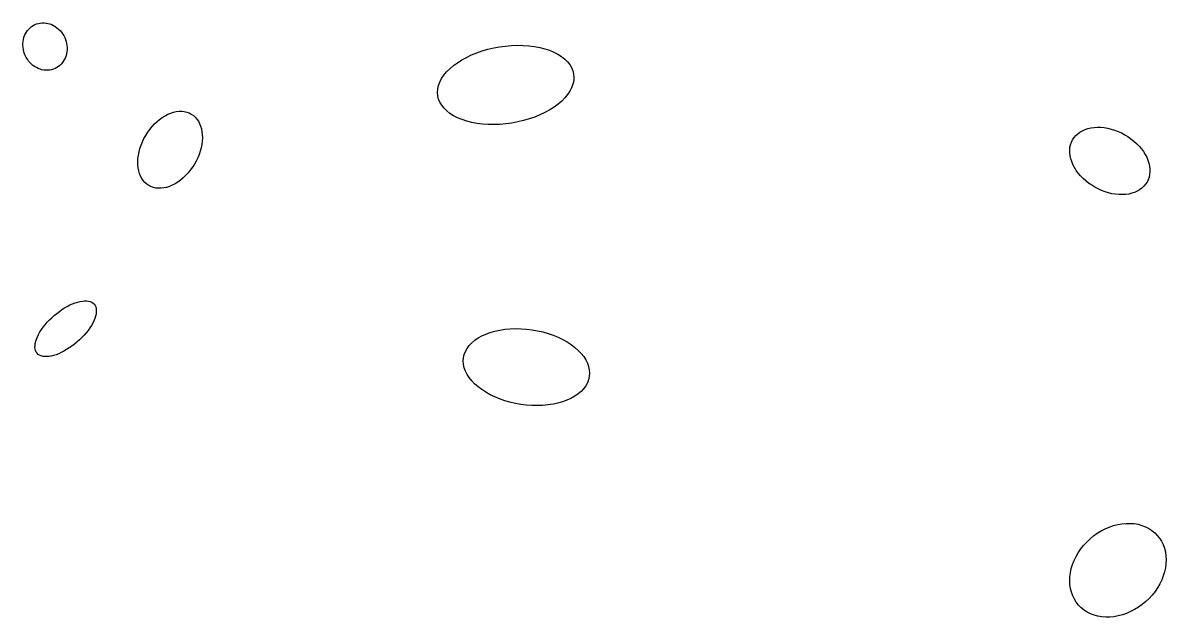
# Model space of a CAD drawing. Header units: metres. Extents: x -12209 to 21780, y -292849 to -276490.
# Drawn here: x -3838 to 4936, y -288157 to -283594 of the extents above; entities that cross this region are included whole.
import ezdxf

# ---------------------------------------------------------------- set-up
doc = ezdxf.new("R2010")
doc.units = ezdxf.units.M

msp = doc.modelspace()

# ---------------------------------------------------------------- linework, layer by layer
at = {"layer": 'LAYER'}
for p, q in [((-3811.24, -283664.7), (-3802.68, -283652.52)), ((-3811.24, -283664.7), (-3802.68, -283652.52)), ((-3802.68, -283652.52), (-3793.1, -283641.28)), ((-3802.68, -283652.52), (-3793.1, -283641.28)), ((-3793.1, -283641.28), (-3782.56, -283631.06)), ((-3793.1, -283641.28), (-3782.56, -283631.06)), ((-3782.56, -283631.06), (-3771.16, -283621.94)), ((-3782.56, -283631.06), (-3771.16, -283621.94)), ((-3771.16, -283621.94), (-3758.97, -283613.99)), ((-3771.16, -283621.94), (-3758.97, -283613.99)), ((-3758.97, -283613.99), (-3746.1, -283607.27)), ((-3758.97, -283613.99), (-3746.1, -283607.27)), ((-3746.1, -283607.27), (-3732.63, -283601.83)), ((-3746.1, -283607.27), (-3732.63, -283601.83)), ((-3746.1, -283607.27), (-3746.1, -283607.27)), ((-3746.1, -283607.27), (-3746.1, -283607.27)), ((-3732.63, -283601.83), (-3718.68, -283597.71)), ((-3732.63, -283601.83), (-3718.68, -283597.71)), ((-3718.68, -283597.71), (-3704.34, -283594.95)), ((-3718.68, -283597.71), (-3704.34, -283594.95)), ((-3704.34, -283594.95), (-3689.73, -283593.56)), ((-3704.34, -283594.95), (-3689.73, -283593.56)), ((-3689.73, -283593.56), (-3674.96, -283593.55)), ((-3689.73, -283593.56), (-3674.96, -283593.55)), ((-3674.96, -283593.55), (-3660.14, -283594.93)), ((-3674.96, -283593.55), (-3660.14, -283594.93)), ((-3660.14, -283594.93), (-3645.38, -283597.68)), ((-3660.14, -283594.93), (-3645.38, -283597.68)), ((-3645.38, -283597.68), (-3630.8, -283601.79)), ((-3645.38, -283597.68), (-3630.8, -283601.79)), ((-3630.8, -283601.79), (-3616.5, -283607.22)), ((-3630.8, -283601.79), (-3616.5, -283607.22)), ((-3616.5, -283607.22), (-3602.6, -283613.93)), ((-3616.5, -283607.22), (-3602.6, -283613.93)), ((-3602.6, -283613.93), (-3589.19, -283621.87)), ((-3602.6, -283613.93), (-3589.19, -283621.87)), ((-3589.19, -283621.87), (-3576.4, -283630.98)), ((-3589.19, -283621.87), (-3576.4, -283630.98)), ((-3576.4, -283630.98), (-3564.3, -283641.19)), ((-3576.4, -283630.98), (-3564.3, -283641.19)), ((-3564.3, -283641.19), (-3552.99, -283652.42)), ((-3564.3, -283641.19), (-3552.99, -283652.42)), ((-3552.99, -283652.42), (-3542.56, -283664.59)), ((-3552.99, -283652.42), (-3542.56, -283664.59)), ((-3838.12, -283751.82), (-3836.75, -283736.17)), ((-3838.12, -283751.82), (-3836.75, -283736.17)), ((-3836.75, -283736.17), (-3834.1, -283720.82)), ((-3836.75, -283736.17), (-3834.1, -283720.82)), ((-3834.1, -283720.82), (-3830.19, -283705.88)), ((-3834.1, -283720.82), (-3830.19, -283705.88)), ((-3830.19, -283705.88), (-3825.05, -283691.48)), ((-3830.19, -283705.88), (-3825.05, -283691.48)), ((-3825.05, -283691.48), (-3818.72, -283677.71)), ((-3825.05, -283691.48), (-3818.72, -283677.71)), ((-3818.72, -283677.71), (-3811.24, -283664.7)), ((-3818.72, -283677.71), (-3811.24, -283664.7)), ((-3542.56, -283664.59), (-3533.1, -283677.6)), ((-3542.56, -283664.59), (-3533.1, -283677.6)), ((-3533.1, -283677.6), (-3524.66, -283691.36)), ((-3533.1, -283677.6), (-3524.66, -283691.36)), ((-3524.66, -283691.36), (-3517.31, -283705.76)), ((-3524.66, -283691.36), (-3517.31, -283705.76)), ((-3517.31, -283705.76), (-3511.11, -283720.69)), ((-3517.31, -283705.76), (-3511.11, -283720.69)), ((-3511.11, -283720.69), (-3506.12, -283736.03)), ((-3511.11, -283720.69), (-3506.12, -283736.03)), ((-3506.12, -283736.03), (-3502.35, -283751.68)), ((-3506.12, -283736.03), (-3502.35, -283751.68)), ((-3502.35, -283751.68), (-3499.85, -283767.51)), ((-3502.35, -283751.68), (-3499.85, -283767.51)), ((-3838.19, -283767.65), (-3838.12, -283751.82)), ((-3838.19, -283767.65), (-3838.12, -283751.82)), ((-3836.98, -283783.54), (-3838.19, -283767.65)), ((-3836.98, -283783.54), (-3838.19, -283767.65)), ((-3834.48, -283799.37), (-3836.98, -283783.54)), ((-3834.48, -283799.37), (-3836.98, -283783.54)), ((-3830.71, -283815.01), (-3834.48, -283799.37)), ((-3830.71, -283815.01), (-3834.48, -283799.37)), ((-3825.72, -283830.36), (-3830.71, -283815.01)), ((-3825.72, -283830.36), (-3830.71, -283815.01)), ((-3819.52, -283845.29), (-3825.72, -283830.36)), ((-3819.52, -283845.29), (-3825.72, -283830.36)), ((-3502.73, -283830.23), (-3506.64, -283845.17)), ((-3502.73, -283830.23), (-3506.64, -283845.17)), ((-3500.08, -283814.88), (-3502.73, -283830.23)), ((-3500.08, -283814.88), (-3502.73, -283830.23)), ((-3498.71, -283799.23), (-3500.08, -283814.88)), ((-3498.71, -283799.23), (-3500.08, -283814.88)), ((-3499.85, -283767.51), (-3498.64, -283783.4)), ((-3499.85, -283767.51), (-3498.64, -283783.4)), ((-3498.64, -283783.4), (-3498.71, -283799.23)), ((-3498.64, -283783.4), (-3498.71, -283799.23)), ((-394.88, -283840.19), (-354.43, -283823.71)), ((-394.88, -283840.19), (-354.43, -283823.71)), ((-354.43, -283823.71), (-312.3, -283809.11)), ((-354.43, -283823.71), (-312.3, -283809.11)), ((-312.3, -283809.11), (-268.79, -283796.5)), ((-312.3, -283809.11), (-268.79, -283796.5)), ((-268.79, -283796.5), (-224.25, -283785.96)), ((-268.79, -283796.5), (-224.25, -283785.96)), ((-224.25, -283785.96), (-179.01, -283777.6)), ((-224.25, -283785.96), (-179.01, -283777.6)), ((-179.01, -283777.6), (-133.41, -283771.46)), ((-179.01, -283777.6), (-133.41, -283771.46)), ((-133.41, -283771.46), (-87.8, -283767.59)), ((-133.41, -283771.46), (-87.8, -283767.59)), ((-87.8, -283767.59), (-42.53, -283766.03)), ((-87.8, -283767.59), (-42.53, -283766.03)), ((-42.53, -283766.03), (2.06, -283766.78)), ((-42.53, -283766.03), (2.06, -283766.78)), ((2.06, -283766.78), (45.62, -283769.84)), ((2.06, -283766.78), (45.62, -283769.84)), ((45.62, -283769.84), (87.83, -283775.19)), ((45.62, -283769.84), (87.83, -283775.19)), ((87.83, -283775.19), (128.37, -283782.79)), ((87.83, -283775.19), (128.37, -283782.79)), ((128.37, -283782.79), (166.92, -283792.57)), ((128.37, -283782.79), (166.92, -283792.57)), ((166.92, -283792.57), (203.19, -283804.46)), ((166.92, -283792.57), (203.19, -283804.46)), ((203.19, -283804.46), (236.91, -283818.38)), ((203.19, -283804.46), (236.91, -283818.38)), ((236.91, -283818.38), (267.83, -283834.22)), ((236.91, -283818.38), (267.83, -283834.22)), ((267.83, -283834.22), (295.69, -283851.85)), ((267.83, -283834.22), (295.69, -283851.85)), ((-3812.18, -283859.69), (-3819.52, -283845.29)), ((-3812.18, -283859.69), (-3819.52, -283845.29)), ((-3803.74, -283873.45), (-3812.18, -283859.69)), ((-3803.74, -283873.45), (-3812.18, -283859.69)), ((-3794.27, -283886.46), (-3803.74, -283873.45)), ((-3794.27, -283886.46), (-3803.74, -283873.45)), ((-3783.84, -283898.63), (-3794.27, -283886.46)), ((-3783.84, -283898.63), (-3794.27, -283886.46)), ((-3772.53, -283909.86), (-3783.84, -283898.63)), ((-3772.53, -283909.86), (-3783.84, -283898.63)), ((-3760.43, -283920.07), (-3772.53, -283909.86)), ((-3760.43, -283920.07), (-3772.53, -283909.86)), ((-3747.64, -283929.18), (-3760.43, -283920.07)), ((-3747.64, -283929.18), (-3760.43, -283920.07)), ((-3554.27, -283919.99), (-3565.67, -283929.11)), ((-3554.27, -283919.99), (-3565.67, -283929.11)), ((-3543.73, -283909.77), (-3554.27, -283919.99)), ((-3543.73, -283909.77), (-3554.27, -283919.99)), ((-3534.15, -283898.53), (-3543.73, -283909.77)), ((-3534.15, -283898.53), (-3543.73, -283909.77)), ((-3525.59, -283886.35), (-3534.15, -283898.53)), ((-3525.59, -283886.35), (-3534.15, -283898.53)), ((-3518.11, -283873.33), (-3525.59, -283886.35)), ((-3518.11, -283873.33), (-3525.59, -283886.35)), ((-3511.78, -283859.57), (-3518.11, -283873.33)), ((-3511.78, -283859.57), (-3518.11, -283873.33)), ((-3506.64, -283845.17), (-3511.78, -283859.57)), ((-3506.64, -283845.17), (-3511.78, -283859.57)), ((-561.54, -283945.89), (-533.83, -283922.16)), ((-561.54, -283945.89), (-533.83, -283922.16)), ((-533.83, -283922.16), (-503.06, -283899.56)), ((-533.83, -283922.16), (-503.06, -283899.56)), ((-503.06, -283899.56), (-469.48, -283878.26)), ((-503.06, -283899.56), (-469.48, -283878.26)), ((-469.48, -283878.26), (-433.32, -283858.42)), ((-469.48, -283878.26), (-433.32, -283858.42)), ((-433.32, -283858.42), (-394.88, -283840.19)), ((-433.32, -283858.42), (-394.88, -283840.19)), ((295.69, -283851.85), (320.3, -283871.14)), ((295.69, -283851.85), (320.3, -283871.14)), ((320.3, -283871.14), (341.47, -283891.95)), ((320.3, -283871.14), (341.47, -283891.95)), ((341.47, -283891.95), (359.03, -283914.11)), ((341.47, -283891.95), (359.03, -283914.11)), ((359.03, -283914.11), (372.85, -283937.47)), ((359.03, -283914.11), (372.85, -283937.47)), ((-3734.23, -283937.12), (-3747.64, -283929.18)), ((-3734.23, -283937.12), (-3747.64, -283929.18)), ((-3720.33, -283943.83), (-3734.23, -283937.12)), ((-3720.33, -283943.83), (-3734.23, -283937.12)), ((-3706.03, -283949.26), (-3720.33, -283943.83)), ((-3706.03, -283949.26), (-3720.33, -283943.83)), ((-3691.45, -283953.37), (-3706.03, -283949.26)), ((-3691.45, -283953.37), (-3706.03, -283949.26)), ((-3676.69, -283956.12), (-3691.45, -283953.37)), ((-3676.69, -283956.12), (-3691.45, -283953.37)), ((-3661.87, -283957.5), (-3676.69, -283956.12)), ((-3661.87, -283957.5), (-3676.69, -283956.12)), ((-3647.1, -283957.49), (-3661.87, -283957.5)), ((-3647.1, -283957.49), (-3661.87, -283957.5)), ((-3632.49, -283956.1), (-3647.1, -283957.49)), ((-3632.49, -283956.1), (-3647.1, -283957.49)), ((-3618.15, -283953.34), (-3632.49, -283956.1)), ((-3618.15, -283953.34), (-3632.49, -283956.1)), ((-3604.2, -283949.22), (-3618.15, -283953.34)), ((-3604.2, -283949.22), (-3618.15, -283953.34)), ((-3590.73, -283943.78), (-3604.2, -283949.22)), ((-3590.73, -283943.78), (-3604.2, -283949.22)), ((-3577.86, -283937.06), (-3590.73, -283943.78)), ((-3577.86, -283937.06), (-3590.73, -283943.78)), ((-3565.67, -283929.11), (-3577.86, -283937.06)), ((-3565.67, -283929.11), (-3577.86, -283937.06)), ((-624.35, -284022), (-606.97, -283996)), ((-624.35, -284022), (-606.97, -283996)), ((-606.97, -283996), (-585.98, -283970.57)), ((-606.97, -283996), (-585.98, -283970.57)), ((-585.98, -283970.57), (-561.54, -283945.89)), ((-585.98, -283970.57), (-561.54, -283945.89)), ((372.85, -283937.47), (382.83, -283961.83)), ((372.85, -283937.47), (382.83, -283961.83)), ((382.83, -283961.83), (388.88, -283987.02)), ((382.83, -283961.83), (388.88, -283987.02)), ((388.88, -283987.02), (390.97, -284012.85)), ((388.88, -283987.02), (390.97, -284012.85)), ((390.97, -284012.85), (389.08, -284039.11)), ((390.97, -284012.85), (389.08, -284039.11)), ((-655.52, -284127.65), (-653.62, -284101.39)), ((-655.52, -284127.65), (-653.62, -284101.39)), ((-653.62, -284101.39), (-647.76, -284074.9)), ((-653.62, -284101.39), (-647.76, -284074.9)), ((-647.76, -284074.9), (-637.98, -284048.36)), ((-647.76, -284074.9), (-637.98, -284048.36)), ((-637.98, -284048.36), (-624.35, -284022)), ((-637.98, -284048.36), (-624.35, -284022)), ((373.44, -284092.13), (359.81, -284118.5)), ((373.44, -284092.13), (359.81, -284118.5)), ((383.22, -284065.6), (373.44, -284092.13)), ((383.22, -284065.6), (373.44, -284092.13)), ((389.08, -284039.11), (383.22, -284065.6)), ((389.08, -284039.11), (383.22, -284065.6)), ((-653.43, -284153.48), (-655.52, -284127.65)), ((-653.43, -284153.48), (-655.52, -284127.65)), ((-653.43, -284153.48), (-653.43, -284153.48)), ((-647.37, -284178.67), (-653.43, -284153.48)), ((-653.43, -284153.48), (-653.43, -284153.48)), ((-647.37, -284178.67), (-653.43, -284153.48)), ((-637.39, -284203.03), (-647.37, -284178.67)), ((-637.39, -284203.03), (-647.37, -284178.67)), ((321.44, -284169.93), (297, -284194.61)), ((321.44, -284169.93), (297, -284194.61)), ((342.43, -284144.5), (321.44, -284169.93)), ((342.43, -284144.5), (321.44, -284169.93)), ((359.81, -284118.5), (342.43, -284144.5)), ((359.81, -284118.5), (342.43, -284144.5)), ((-2681.97, -284279.76), (-2660.59, -284275.05)), ((-2681.97, -284279.76), (-2660.59, -284275.05)), ((-2660.59, -284275.05), (-2639.58, -284272.58)), ((-2660.59, -284275.05), (-2639.58, -284272.58)), ((-2639.58, -284272.58), (-2619.1, -284272.36)), ((-2639.58, -284272.58), (-2619.1, -284272.36)), ((-2619.1, -284272.36), (-2599.3, -284274.38)), ((-2619.1, -284272.36), (-2599.3, -284274.38)), ((-2599.3, -284274.38), (-2580.33, -284278.65)), ((-2599.3, -284274.38), (-2580.33, -284278.65)), ((-623.57, -284226.38), (-637.39, -284203.03)), ((-623.57, -284226.38), (-637.39, -284203.03)), ((-606.01, -284248.55), (-623.57, -284226.38)), ((-606.01, -284248.55), (-623.57, -284226.38)), ((-584.85, -284269.36), (-606.01, -284248.55)), ((-584.85, -284269.36), (-606.01, -284248.55)), ((-560.24, -284288.65), (-584.85, -284269.36)), ((-560.24, -284288.65), (-584.85, -284269.36)), ((204.93, -284262.24), (168.78, -284282.08)), ((204.93, -284262.24), (168.78, -284282.08)), ((238.52, -284240.94), (204.93, -284262.24)), ((238.52, -284240.94), (204.93, -284262.24)), ((269.29, -284218.33), (238.52, -284240.94)), ((269.29, -284218.33), (238.52, -284240.94)), ((297, -284194.61), (269.29, -284218.33)), ((297, -284194.61), (269.29, -284218.33)), ((-2828.13, -284370.11), (-2808.75, -284351.69)), ((-2828.13, -284370.11), (-2808.75, -284351.69)), ((-2808.75, -284351.69), (-2788.61, -284334.92)), ((-2808.75, -284351.69), (-2788.61, -284334.92)), ((-2788.61, -284334.92), (-2767.86, -284319.92)), ((-2788.61, -284334.92), (-2767.86, -284319.92)), ((-2767.86, -284319.92), (-2746.66, -284306.82)), ((-2767.86, -284319.92), (-2746.66, -284306.82)), ((-2746.66, -284306.82), (-2725.16, -284295.7)), ((-2746.66, -284306.82), (-2725.16, -284295.7)), ((-2725.16, -284295.7), (-2703.55, -284286.66)), ((-2725.16, -284295.7), (-2703.55, -284286.66)), ((-2703.55, -284286.66), (-2681.97, -284279.76)), ((-2703.55, -284286.66), (-2681.97, -284279.76)), ((-2580.33, -284278.65), (-2562.33, -284285.12)), ((-2580.33, -284278.65), (-2562.33, -284285.12)), ((-2562.33, -284285.12), (-2545.45, -284293.74)), ((-2562.33, -284285.12), (-2545.45, -284293.74)), ((-2545.45, -284293.74), (-2529.81, -284304.45)), ((-2545.45, -284293.74), (-2529.81, -284304.45)), ((-2529.81, -284304.45), (-2515.53, -284317.17)), ((-2529.81, -284304.45), (-2515.53, -284317.17)), ((-2515.53, -284317.17), (-2502.72, -284331.8)), ((-2515.53, -284317.17), (-2502.72, -284331.8)), ((-2502.72, -284331.8), (-2491.48, -284348.23)), ((-2502.72, -284331.8), (-2491.48, -284348.23)), ((-2491.48, -284348.23), (-2481.89, -284366.33)), ((-2491.48, -284348.23), (-2481.89, -284366.33)), ((-532.37, -284306.28), (-560.24, -284288.65)), ((-532.37, -284306.28), (-560.24, -284288.65)), ((-501.46, -284322.12), (-532.37, -284306.28)), ((-501.46, -284322.12), (-532.37, -284306.28)), ((-467.74, -284336.03), (-501.46, -284322.12)), ((-467.74, -284336.03), (-501.46, -284322.12)), ((-431.46, -284347.93), (-467.74, -284336.03)), ((-431.46, -284347.93), (-467.74, -284336.03)), ((-392.91, -284357.71), (-431.46, -284347.93)), ((-392.91, -284357.71), (-431.46, -284347.93)), ((-352.37, -284365.31), (-392.91, -284357.71)), ((-352.37, -284365.31), (-392.91, -284357.71)), ((-310.16, -284370.65), (-352.37, -284365.31)), ((-310.16, -284370.65), (-352.37, -284365.31)), ((-85.54, -284362.9), (-131.14, -284369.04)), ((-85.54, -284362.9), (-131.14, -284369.04)), ((-40.29, -284354.53), (-85.54, -284362.9)), ((-40.29, -284354.53), (-85.54, -284362.9)), ((4.25, -284344), (-40.29, -284354.53)), ((4.25, -284344), (-40.29, -284354.53)), ((47.76, -284331.39), (4.25, -284344)), ((47.76, -284331.39), (4.25, -284344)), ((89.89, -284316.79), (47.76, -284331.39)), ((89.89, -284316.79), (47.76, -284331.39)), ((130.33, -284300.31), (89.89, -284316.79)), ((130.33, -284300.31), (89.89, -284316.79)), ((168.78, -284282.08), (130.33, -284300.31)), ((168.78, -284282.08), (130.33, -284300.31)), ((-2895.19, -284457.29), (-2880.26, -284433.79)), ((-2895.19, -284457.29), (-2880.26, -284433.79)), ((-2880.26, -284433.79), (-2864.02, -284411.31)), ((-2880.26, -284433.79), (-2864.02, -284411.31)), ((-2864.02, -284411.31), (-2846.6, -284390.03)), ((-2864.02, -284411.31), (-2846.6, -284390.03)), ((-2846.6, -284390.03), (-2828.13, -284370.11)), ((-2846.6, -284390.03), (-2828.13, -284370.11)), ((-2481.89, -284366.33), (-2474.02, -284385.97)), ((-2481.89, -284366.33), (-2474.02, -284385.97)), ((-2474.02, -284385.97), (-2467.95, -284406.99)), ((-2474.02, -284385.97), (-2467.95, -284406.99)), ((-2467.95, -284406.99), (-2463.7, -284429.25)), ((-2467.95, -284406.99), (-2463.7, -284429.25)), ((-2463.7, -284429.25), (-2461.31, -284452.56)), ((-2463.7, -284429.25), (-2461.31, -284452.56)), ((-2461.31, -284452.56), (-2460.81, -284476.75)), ((-2461.31, -284452.56), (-2460.81, -284476.75)), ((-266.6, -284373.72), (-310.16, -284370.65)), ((-266.6, -284373.72), (-310.16, -284370.65)), ((-222.01, -284374.47), (-266.6, -284373.72)), ((-222.01, -284374.47), (-266.6, -284373.72)), ((-176.74, -284372.91), (-222.01, -284374.47)), ((-176.74, -284372.91), (-222.01, -284374.47)), ((-131.14, -284369.04), (-176.74, -284372.91)), ((-131.14, -284369.04), (-176.74, -284372.91)), ((4242.17, -284459.03), (4257.33, -284444.92)), ((4242.17, -284459.03), (4257.33, -284444.92)), ((4257.33, -284444.92), (4274.35, -284432.4)), ((4257.33, -284444.92), (4274.35, -284432.4)), ((4274.35, -284432.4), (4293.13, -284421.57)), ((4274.35, -284432.4), (4293.13, -284421.57)), ((4293.13, -284421.57), (4313.5, -284412.5)), ((4293.13, -284421.57), (4313.5, -284412.5)), ((4313.5, -284412.5), (4335.32, -284405.27)), ((4313.5, -284412.5), (4335.32, -284405.27)), ((4335.32, -284405.27), (4358.41, -284399.94)), ((4335.32, -284405.27), (4358.41, -284399.94)), ((4358.41, -284399.94), (4382.62, -284396.54)), ((4358.41, -284399.94), (4382.62, -284396.54)), ((4382.62, -284396.54), (4407.74, -284395.09)), ((4382.62, -284396.54), (4407.74, -284395.09)), ((4407.74, -284395.09), (4433.59, -284395.62)), ((4407.74, -284395.09), (4433.59, -284395.62)), ((4433.59, -284395.62), (4459.97, -284398.11)), ((4433.59, -284395.62), (4459.97, -284398.11)), ((4459.97, -284398.11), (4486.68, -284402.55)), ((4459.97, -284398.11), (4486.68, -284402.55)), ((4486.68, -284402.55), (4513.53, -284408.9)), ((4486.68, -284402.55), (4513.53, -284408.9)), ((4513.53, -284408.9), (4540.29, -284417.11)), ((4513.53, -284408.9), (4540.29, -284417.11)), ((4540.29, -284417.11), (4566.78, -284427.13)), ((4540.29, -284417.11), (4566.78, -284427.13)), ((4566.78, -284427.13), (4592.78, -284438.87)), ((4566.78, -284427.13), (4592.78, -284438.87)), ((4592.78, -284438.87), (4618.11, -284452.25)), ((4592.78, -284438.87), (4618.11, -284452.25)), ((4618.11, -284452.25), (4642.56, -284467.17)), ((4618.11, -284452.25), (4642.56, -284467.17)), ((-2939.74, -284557.85), (-2931.06, -284532.1)), ((-2939.74, -284557.85), (-2931.06, -284532.1)), ((-2931.06, -284532.1), (-2920.69, -284506.63)), ((-2931.06, -284532.1), (-2920.69, -284506.63)), ((-2920.69, -284506.63), (-2908.7, -284481.63)), ((-2920.69, -284506.63), (-2908.7, -284481.63)), ((-2908.7, -284481.63), (-2895.19, -284457.29)), ((-2908.7, -284481.63), (-2895.19, -284457.29)), ((-2465.46, -284527.03), (-2470.57, -284552.73)), ((-2465.46, -284527.03), (-2470.57, -284552.73)), ((-2462.2, -284501.63), (-2465.46, -284527.03)), ((-2462.2, -284501.63), (-2465.46, -284527.03)), ((-2460.81, -284476.75), (-2462.2, -284501.63)), ((-2460.81, -284476.75), (-2462.2, -284501.63)), ((4198, -284549.3), (4202.37, -284529.06)), ((4198, -284549.3), (4202.37, -284529.06)), ((4202.37, -284529.06), (4209.03, -284509.77)), ((4202.37, -284529.06), (4209.03, -284509.77)), ((4209.03, -284509.77), (4217.93, -284491.58)), ((4209.03, -284509.77), (4217.93, -284491.58)), ((4217.93, -284491.58), (4229.01, -284474.62)), ((4217.93, -284491.58), (4229.01, -284474.62)), ((4217.93, -284491.58), (4217.93, -284491.58)), ((4217.93, -284491.58), (4217.93, -284491.58)), ((4229.01, -284474.62), (4242.17, -284459.03)), ((4229.01, -284474.62), (4242.17, -284459.03)), ((4642.56, -284467.17), (4665.95, -284483.5)), ((4642.56, -284467.17), (4665.95, -284483.5)), ((4665.95, -284483.5), (4688.11, -284501.13)), ((4665.95, -284483.5), (4688.11, -284501.13)), ((4688.11, -284501.13), (4708.86, -284519.93)), ((4688.11, -284501.13), (4708.86, -284519.93)), ((4708.86, -284519.93), (4728.05, -284539.74)), ((4708.86, -284519.93), (4728.05, -284539.74)), ((4728.05, -284539.74), (4745.53, -284560.42)), ((4728.05, -284539.74), (4745.53, -284560.42)), ((-2955.03, -284634.77), (-2951.77, -284609.38)), ((-2955.03, -284634.77), (-2951.77, -284609.38)), ((-2951.77, -284609.38), (-2946.66, -284583.67)), ((-2951.77, -284609.38), (-2946.66, -284583.67)), ((-2946.66, -284583.67), (-2939.74, -284557.85)), ((-2946.66, -284583.67), (-2939.74, -284557.85)), ((-2486.17, -284604.3), (-2496.55, -284629.77)), ((-2486.17, -284604.3), (-2496.55, -284629.77)), ((-2477.49, -284578.56), (-2486.17, -284604.3)), ((-2477.49, -284578.56), (-2486.17, -284604.3)), ((-2470.57, -284552.73), (-2477.49, -284578.56)), ((-2470.57, -284552.73), (-2477.49, -284578.56)), ((4195.95, -284570.33), (4198, -284549.3)), ((4195.95, -284570.33), (4198, -284549.3)), ((4196.25, -284592), (4195.95, -284570.33)), ((4196.25, -284592), (4195.95, -284570.33)), ((4198.88, -284614.14), (4196.25, -284592)), ((4198.88, -284614.14), (4196.25, -284592)), ((4203.83, -284636.59), (4198.88, -284614.14)), ((4203.83, -284636.59), (4198.88, -284614.14)), ((4745.53, -284560.42), (4761.17, -284581.82)), ((4745.53, -284560.42), (4761.17, -284581.82)), ((4761.17, -284581.82), (4774.84, -284603.76)), ((4761.17, -284581.82), (4774.84, -284603.76)), ((4774.84, -284603.76), (4786.45, -284626.09)), ((4774.84, -284603.76), (4786.45, -284626.09)), ((4786.45, -284626.09), (4795.91, -284648.62)), ((4786.45, -284626.09), (4795.91, -284648.62)), ((-2956.42, -284659.66), (-2955.03, -284634.77)), ((-2956.42, -284659.66), (-2955.03, -284634.77)), ((-2955.92, -284683.85), (-2956.42, -284659.66)), ((-2955.92, -284683.85), (-2956.42, -284659.66)), ((-2953.53, -284707.16), (-2955.92, -284683.85)), ((-2953.53, -284707.16), (-2955.92, -284683.85)), ((-2949.29, -284729.41), (-2953.53, -284707.16)), ((-2949.29, -284729.41), (-2953.53, -284707.16)), ((-2536.98, -284702.62), (-2553.21, -284725.09)), ((-2536.98, -284702.62), (-2553.21, -284725.09)), ((-2522.05, -284679.12), (-2536.98, -284702.62)), ((-2522.05, -284679.12), (-2536.98, -284702.62)), ((-2508.53, -284654.77), (-2522.05, -284679.12)), ((-2508.53, -284654.77), (-2522.05, -284679.12)), ((-2496.55, -284629.77), (-2508.53, -284654.77)), ((-2496.55, -284629.77), (-2508.53, -284654.77)), ((4211.07, -284659.16), (4203.83, -284636.59)), ((4211.07, -284659.16), (4203.83, -284636.59)), ((4220.52, -284681.7), (4211.07, -284659.16)), ((4220.52, -284681.7), (4211.07, -284659.16)), ((4232.14, -284704.02), (4220.52, -284681.7)), ((4232.14, -284704.02), (4220.52, -284681.7)), ((4245.81, -284725.97), (4232.14, -284704.02)), ((4245.81, -284725.97), (4232.14, -284704.02)), ((4795.91, -284648.62), (4803.15, -284671.2)), ((4795.91, -284648.62), (4803.15, -284671.2)), ((4803.15, -284671.2), (4808.1, -284693.64)), ((4803.15, -284671.2), (4808.1, -284693.64)), ((4808.1, -284693.64), (4810.73, -284715.78)), ((4808.1, -284693.64), (4810.73, -284715.78)), ((4810.73, -284715.78), (4811.03, -284737.45)), ((4810.73, -284715.78), (4811.03, -284737.45)), ((-2943.21, -284750.44), (-2949.29, -284729.41)), ((-2943.21, -284750.44), (-2949.29, -284729.41)), ((-2935.34, -284770.08), (-2943.21, -284750.44)), ((-2935.34, -284770.08), (-2943.21, -284750.44)), ((-2925.75, -284788.18), (-2935.34, -284770.08)), ((-2925.75, -284788.18), (-2935.34, -284770.08)), ((-2914.51, -284804.61), (-2925.75, -284788.18)), ((-2914.51, -284804.61), (-2925.75, -284788.18)), ((-2901.7, -284819.24), (-2914.51, -284804.61)), ((-2901.7, -284819.24), (-2914.51, -284804.61)), ((-2628.62, -284801.49), (-2649.37, -284816.48)), ((-2628.62, -284801.49), (-2649.37, -284816.48)), ((-2608.48, -284784.72), (-2628.62, -284801.49)), ((-2608.48, -284784.72), (-2628.62, -284801.49)), ((-2589.1, -284766.3), (-2608.48, -284784.72)), ((-2589.1, -284766.3), (-2608.48, -284784.72)), ((-2570.63, -284746.37), (-2589.1, -284766.3)), ((-2570.63, -284746.37), (-2589.1, -284766.3)), ((-2553.21, -284725.09), (-2570.63, -284746.37)), ((-2553.21, -284725.09), (-2570.63, -284746.37)), ((4261.45, -284747.36), (4245.81, -284725.97)), ((4261.45, -284747.36), (4245.81, -284725.97)), ((4278.93, -284768.04), (4261.45, -284747.36)), ((4278.93, -284768.04), (4261.45, -284747.36)), ((4298.12, -284787.86), (4278.93, -284768.04)), ((4298.12, -284787.86), (4278.93, -284768.04)), ((4318.87, -284806.65), (4298.12, -284787.86)), ((4318.87, -284806.65), (4298.12, -284787.86)), ((4797.95, -284798.02), (4789.05, -284816.21)), ((4797.95, -284798.02), (4789.05, -284816.21)), ((4804.61, -284778.73), (4797.95, -284798.02)), ((4804.61, -284778.73), (4797.95, -284798.02)), ((4808.98, -284758.49), (4804.61, -284778.73)), ((4808.98, -284758.49), (4804.61, -284778.73)), ((4811.03, -284737.45), (4808.98, -284758.49)), ((4811.03, -284737.45), (4808.98, -284758.49)), ((-2887.42, -284831.96), (-2901.7, -284819.24)), ((-2887.42, -284831.96), (-2901.7, -284819.24)), ((-2871.78, -284842.67), (-2887.42, -284831.96)), ((-2871.78, -284842.67), (-2887.42, -284831.96)), ((-2871.78, -284842.67), (-2871.78, -284842.67)), ((-2854.9, -284851.29), (-2871.78, -284842.67)), ((-2871.78, -284842.67), (-2871.78, -284842.67)), ((-2854.9, -284851.29), (-2871.78, -284842.67)), ((-2836.91, -284857.76), (-2854.9, -284851.29)), ((-2836.91, -284857.76), (-2854.9, -284851.29)), ((-2817.93, -284862.02), (-2836.91, -284857.76)), ((-2817.93, -284862.02), (-2836.91, -284857.76)), ((-2798.13, -284864.05), (-2817.93, -284862.02)), ((-2798.13, -284864.05), (-2817.93, -284862.02)), ((-2777.65, -284863.83), (-2798.13, -284864.05)), ((-2777.65, -284863.83), (-2798.13, -284864.05)), ((-2756.64, -284861.35), (-2777.65, -284863.83)), ((-2756.64, -284861.35), (-2777.65, -284863.83)), ((-2735.26, -284856.65), (-2756.64, -284861.35)), ((-2735.26, -284856.65), (-2756.64, -284861.35)), ((-2713.68, -284849.75), (-2735.26, -284856.65)), ((-2713.68, -284849.75), (-2735.26, -284856.65)), ((-2692.07, -284840.71), (-2713.68, -284849.75)), ((-2692.07, -284840.71), (-2713.68, -284849.75)), ((-2670.58, -284829.59), (-2692.07, -284840.71)), ((-2670.58, -284829.59), (-2692.07, -284840.71)), ((-2649.37, -284816.48), (-2670.58, -284829.59)), ((-2649.37, -284816.48), (-2670.58, -284829.59)), ((4341.03, -284824.28), (4318.87, -284806.65)), ((4341.03, -284824.28), (4318.87, -284806.65)), ((4364.42, -284840.62), (4341.03, -284824.28)), ((4364.42, -284840.62), (4341.03, -284824.28)), ((4388.87, -284855.53), (4364.42, -284840.62)), ((4388.87, -284855.53), (4364.42, -284840.62)), ((4414.2, -284868.91), (4388.87, -284855.53)), ((4414.2, -284868.91), (4388.87, -284855.53)), ((4440.2, -284880.65), (4414.2, -284868.91)), ((4440.2, -284880.65), (4414.2, -284868.91)), ((4466.69, -284890.67), (4440.2, -284880.65)), ((4466.69, -284890.67), (4440.2, -284880.65)), ((4493.45, -284898.89), (4466.69, -284890.67)), ((4493.45, -284898.89), (4466.69, -284890.67)), ((4713.85, -284886.22), (4693.48, -284895.28)), ((4713.85, -284886.22), (4693.48, -284895.28)), ((4732.63, -284875.38), (4713.85, -284886.22)), ((4732.63, -284875.38), (4713.85, -284886.22)), ((4749.65, -284862.87), (4732.63, -284875.38)), ((4749.65, -284862.87), (4732.63, -284875.38)), ((4764.81, -284848.76), (4749.65, -284862.87)), ((4764.81, -284848.76), (4749.65, -284862.87)), ((4777.97, -284833.16), (4764.81, -284848.76)), ((4777.97, -284833.16), (4764.81, -284848.76)), ((4789.05, -284816.21), (4777.97, -284833.16)), ((4789.05, -284816.21), (4777.97, -284833.16)), ((4520.29, -284905.24), (4493.45, -284898.89)), ((4520.29, -284905.24), (4493.45, -284898.89)), ((4547.01, -284909.68), (4520.29, -284905.24)), ((4547.01, -284909.68), (4520.29, -284905.24)), ((4573.39, -284912.17), (4547.01, -284909.68)), ((4573.39, -284912.17), (4547.01, -284909.68)), ((4599.24, -284912.69), (4573.39, -284912.17)), ((4599.24, -284912.69), (4573.39, -284912.17)), ((4624.36, -284911.25), (4599.24, -284912.69)), ((4624.36, -284911.25), (4599.24, -284912.69)), ((4648.57, -284907.84), (4624.36, -284911.25)), ((4648.57, -284907.84), (4624.36, -284911.25)), ((4671.66, -284902.51), (4648.57, -284907.84)), ((4671.66, -284902.51), (4648.57, -284907.84)), ((4693.48, -284895.28), (4671.66, -284902.51)), ((4693.48, -284895.28), (4671.66, -284902.51)), ((-3496.97, -285770.44), (-3476.53, -285759.94)), ((-3496.97, -285770.44), (-3476.53, -285759.94)), ((-3476.53, -285759.94), (-3456.34, -285750.83)), ((-3476.53, -285759.94), (-3456.34, -285750.83)), ((-3456.34, -285750.83), (-3436.56, -285743.18)), ((-3456.34, -285750.83), (-3436.56, -285743.18)), ((-3436.56, -285743.18), (-3417.34, -285737.04)), ((-3436.56, -285743.18), (-3417.34, -285737.04)), ((-3417.34, -285737.04), (-3398.82, -285732.46)), ((-3417.34, -285737.04), (-3398.82, -285732.46)), ((-3398.82, -285732.46), (-3381.14, -285729.48)), ((-3398.82, -285732.46), (-3381.14, -285729.48)), ((-3381.14, -285729.48), (-3364.44, -285728.12)), ((-3381.14, -285729.48), (-3364.44, -285728.12)), ((-3364.44, -285728.12), (-3348.85, -285728.39)), ((-3364.44, -285728.12), (-3348.85, -285728.39)), ((-3348.85, -285728.39), (-3334.49, -285730.29)), ((-3348.85, -285728.39), (-3334.49, -285730.29)), ((-3334.49, -285730.29), (-3321.46, -285733.8)), ((-3334.49, -285730.29), (-3321.46, -285733.8)), ((-3321.46, -285733.8), (-3309.86, -285738.89)), ((-3321.46, -285733.8), (-3309.86, -285738.89)), ((-3309.86, -285738.89), (-3299.78, -285745.54)), ((-3309.86, -285738.89), (-3299.78, -285745.54)), ((-3299.78, -285745.54), (-3291.3, -285753.68)), ((-3299.78, -285745.54), (-3291.3, -285753.68)), ((-3291.3, -285753.68), (-3284.49, -285763.26)), ((-3291.3, -285753.68), (-3284.49, -285763.26)), ((-3284.49, -285763.26), (-3279.39, -285774.2)), ((-3284.49, -285763.26), (-3279.39, -285774.2)), ((-3634.14, -285874.91), (-3616.24, -285857.44)), ((-3634.14, -285874.91), (-3616.24, -285857.44)), ((-3616.24, -285857.44), (-3597.53, -285840.62)), ((-3616.24, -285857.44), (-3597.53, -285840.62)), ((-3597.53, -285840.62), (-3578.15, -285824.57)), ((-3597.53, -285840.62), (-3578.15, -285824.57)), ((-3578.15, -285824.57), (-3558.26, -285809.42)), ((-3578.15, -285824.57), (-3558.26, -285809.42)), ((-3558.26, -285809.42), (-3537.99, -285795.27)), ((-3558.26, -285809.42), (-3537.99, -285795.27)), ((-3537.99, -285795.27), (-3517.51, -285782.25)), ((-3537.99, -285795.27), (-3517.51, -285782.25)), ((-3517.51, -285782.25), (-3496.97, -285770.44)), ((-3517.51, -285782.25), (-3496.97, -285770.44)), ((-3280.49, -285846.09), (-3286.02, -285863.14)), ((-3280.49, -285846.09), (-3286.02, -285863.14)), ((-3276.7, -285829.77), (-3280.49, -285846.09)), ((-3276.7, -285829.77), (-3280.49, -285846.09)), ((-3279.39, -285774.2), (-3276.04, -285786.42)), ((-3279.39, -285774.2), (-3276.04, -285786.42)), ((-3274.69, -285814.31), (-3276.7, -285829.77)), ((-3274.69, -285814.31), (-3276.7, -285829.77)), ((-3276.04, -285786.42), (-3274.47, -285799.82)), ((-3276.04, -285786.42), (-3274.47, -285799.82)), ((-3274.47, -285799.82), (-3274.69, -285814.31)), ((-3274.47, -285799.82), (-3274.69, -285814.31)), ((-3695.02, -285948.53), (-3681.65, -285929.85)), ((-3695.02, -285948.53), (-3681.65, -285929.85)), ((-3681.65, -285929.85), (-3666.96, -285911.25)), ((-3681.65, -285929.85), (-3666.96, -285911.25)), ((-3666.96, -285911.25), (-3651.09, -285892.89)), ((-3666.96, -285911.25), (-3651.09, -285892.89)), ((-3651.09, -285892.89), (-3634.14, -285874.91)), ((-3651.09, -285892.89), (-3634.14, -285874.91)), ((-3324.56, -285936.01), (-3337.93, -285954.69)), ((-3324.56, -285936.01), (-3337.93, -285954.69)), ((-3312.6, -285917.37), (-3324.56, -285936.01)), ((-3312.6, -285917.37), (-3324.56, -285936.01)), ((-3302.14, -285898.92), (-3312.6, -285917.37)), ((-3302.14, -285898.92), (-3312.6, -285917.37)), ((-3293.25, -285880.79), (-3302.14, -285898.92)), ((-3293.25, -285880.79), (-3302.14, -285898.92)), ((-3286.02, -285863.14), (-3293.25, -285880.79)), ((-3286.02, -285863.14), (-3293.25, -285880.79)), ((-138.6, -285946.64), (-98.28, -285942.9)), ((-138.6, -285946.64), (-98.28, -285942.9)), ((-98.28, -285942.9), (-57.01, -285941.4)), ((-98.28, -285942.9), (-57.01, -285941.4)), ((-57.01, -285941.4), (-15.1, -285942.15)), ((-57.01, -285941.4), (-15.1, -285942.15)), ((-15.1, -285942.15), (27.12, -285945.14)), ((-15.1, -285942.15), (27.12, -285945.14)), ((27.12, -285945.14), (69.33, -285950.36)), ((27.12, -285945.14), (69.33, -285950.36)), ((-3739.09, -286038.45), (-3733.56, -286021.4)), ((-3739.09, -286038.45), (-3733.56, -286021.4)), ((-3733.56, -286021.4), (-3726.32, -286003.75)), ((-3733.56, -286021.4), (-3726.32, -286003.75)), ((-3726.32, -286003.75), (-3717.44, -285985.62)), ((-3726.32, -286003.75), (-3717.44, -285985.62)), ((-3717.44, -285985.62), (-3706.98, -285967.17)), ((-3717.44, -285985.62), (-3706.98, -285967.17)), ((-3706.98, -285967.17), (-3695.02, -285948.53)), ((-3706.98, -285967.17), (-3695.02, -285948.53)), ((-3403.34, -286027.1), (-3422.05, -286043.92)), ((-3403.34, -286027.1), (-3422.05, -286043.92)), ((-3385.44, -286009.63), (-3403.34, -286027.1)), ((-3385.44, -286009.63), (-3403.34, -286027.1)), ((-3368.49, -285991.65), (-3385.44, -286009.63)), ((-3368.49, -285991.65), (-3385.44, -286009.63)), ((-3352.61, -285973.29), (-3368.49, -285991.65)), ((-3352.61, -285973.29), (-3368.49, -285991.65)), ((-3337.93, -285954.69), (-3352.61, -285973.29)), ((-3337.93, -285954.69), (-3352.61, -285973.29)), ((-392.76, -286050.29), (-369.99, -286031.03)), ((-392.76, -286050.29), (-369.99, -286031.03)), ((-369.99, -286031.03), (-344.22, -286013.33)), ((-369.99, -286031.03), (-344.22, -286013.33)), ((-344.22, -286013.33), (-315.62, -285997.33)), ((-344.22, -286013.33), (-315.62, -285997.33)), ((-315.62, -285997.33), (-284.42, -285983.16)), ((-315.62, -285997.33), (-284.42, -285983.16)), ((-284.42, -285983.16), (-250.85, -285970.92)), ((-284.42, -285983.16), (-250.85, -285970.92)), ((-250.85, -285970.92), (-215.18, -285960.7)), ((-250.85, -285970.92), (-215.18, -285960.7)), ((-215.18, -285960.7), (-177.67, -285952.59)), ((-215.18, -285960.7), (-177.67, -285952.59)), ((-177.67, -285952.59), (-138.6, -285946.64)), ((-177.67, -285952.59), (-138.6, -285946.64)), ((69.33, -285950.36), (111.22, -285957.75)), ((69.33, -285950.36), (111.22, -285957.75)), ((111.22, -285957.75), (152.46, -285967.27)), ((111.22, -285957.75), (152.46, -285967.27)), ((152.46, -285967.27), (192.74, -285978.85)), ((152.46, -285967.27), (192.74, -285978.85)), ((192.74, -285978.85), (231.76, -285992.39)), ((192.74, -285978.85), (231.76, -285992.39)), ((231.76, -285992.39), (269.21, -286007.79)), ((231.76, -285992.39), (269.21, -286007.79)), ((269.21, -286007.79), (304.81, -286024.93)), ((269.21, -286007.79), (304.81, -286024.93)), ((304.81, -286024.93), (338.3, -286043.69)), ((304.81, -286024.93), (338.3, -286043.69)), ((-3745.11, -286084.72), (-3744.89, -286070.23)), ((-3745.11, -286084.72), (-3744.89, -286070.23)), ((-3743.54, -286098.12), (-3745.11, -286084.72)), ((-3743.54, -286098.12), (-3745.11, -286084.72)), ((-3744.89, -286070.23), (-3742.87, -286054.77)), ((-3744.89, -286070.23), (-3742.87, -286054.77)), ((-3740.19, -286110.34), (-3743.54, -286098.12)), ((-3740.19, -286110.34), (-3743.54, -286098.12)), ((-3742.87, -286054.77), (-3739.09, -286038.45)), ((-3742.87, -286054.77), (-3739.09, -286038.45)), ((-3735.09, -286121.28), (-3740.19, -286110.34)), ((-3735.09, -286121.28), (-3740.19, -286110.34)), ((-3522.61, -286114.1), (-3543.05, -286124.6)), ((-3522.61, -286114.1), (-3543.05, -286124.6)), ((-3502.07, -286102.29), (-3522.61, -286114.1)), ((-3502.07, -286102.29), (-3522.61, -286114.1)), ((-3481.59, -286089.27), (-3502.07, -286102.29)), ((-3481.59, -286089.27), (-3502.07, -286102.29)), ((-3461.32, -286075.12), (-3481.59, -286089.27)), ((-3461.32, -286075.12), (-3481.59, -286089.27)), ((-3441.43, -286059.97), (-3461.32, -286075.12)), ((-3441.43, -286059.97), (-3461.32, -286075.12)), ((-3422.05, -286043.92), (-3441.43, -286059.97)), ((-3422.05, -286043.92), (-3441.43, -286059.97)), ((-450.54, -286139.95), (-441.33, -286115.98)), ((-450.54, -286139.95), (-441.33, -286115.98)), ((-441.33, -286115.98), (-428.56, -286092.93)), ((-441.33, -286115.98), (-428.56, -286092.93)), ((-428.56, -286092.93), (-412.33, -286070.98)), ((-428.56, -286092.93), (-412.33, -286070.98)), ((-412.33, -286070.98), (-392.76, -286050.29)), ((-412.33, -286070.98), (-392.76, -286050.29)), ((338.3, -286043.69), (369.41, -286063.92)), ((338.3, -286043.69), (369.41, -286063.92)), ((369.41, -286063.92), (397.91, -286085.46)), ((369.41, -286063.92), (397.91, -286085.46)), ((397.91, -286085.46), (423.58, -286108.16)), ((397.91, -286085.46), (423.58, -286108.16)), ((423.58, -286108.16), (446.23, -286131.84)), ((423.58, -286108.16), (446.23, -286131.84)), ((-3728.28, -286130.86), (-3735.09, -286121.28)), ((-3728.28, -286130.86), (-3735.09, -286121.28)), ((-3728.28, -286130.86), (-3728.28, -286130.86)), ((-3719.8, -286139), (-3728.28, -286130.86)), ((-3728.28, -286130.86), (-3728.28, -286130.86)), ((-3719.8, -286139), (-3728.28, -286130.86)), ((-3709.72, -286145.65), (-3719.8, -286139)), ((-3709.72, -286145.65), (-3719.8, -286139)), ((-3698.12, -286150.74), (-3709.72, -286145.65)), ((-3698.12, -286150.74), (-3709.72, -286145.65)), ((-3685.09, -286154.25), (-3698.12, -286150.74)), ((-3685.09, -286154.25), (-3698.12, -286150.74)), ((-3670.73, -286156.15), (-3685.09, -286154.25)), ((-3670.73, -286156.15), (-3685.09, -286154.25)), ((-3655.13, -286156.42), (-3670.73, -286156.15)), ((-3655.13, -286156.42), (-3670.73, -286156.15)), ((-3638.44, -286155.06), (-3655.13, -286156.42)), ((-3638.44, -286155.06), (-3655.13, -286156.42)), ((-3620.76, -286152.08), (-3638.44, -286155.06)), ((-3620.76, -286152.08), (-3638.44, -286155.06)), ((-3602.24, -286147.5), (-3620.76, -286152.08)), ((-3602.24, -286147.5), (-3620.76, -286152.08)), ((-3583.02, -286141.36), (-3602.24, -286147.5)), ((-3583.02, -286141.36), (-3602.24, -286147.5)), ((-3563.24, -286133.71), (-3583.02, -286141.36)), ((-3563.24, -286133.71), (-3583.02, -286141.36)), ((-3543.05, -286124.6), (-3563.24, -286133.71)), ((-3543.05, -286124.6), (-3563.24, -286133.71)), ((-458.03, -286189.91), (-456.12, -286164.65)), ((-458.03, -286189.91), (-456.12, -286164.65)), ((-456.26, -286215.53), (-458.03, -286189.91)), ((-456.26, -286215.53), (-458.03, -286189.91)), ((-456.12, -286164.65), (-450.54, -286139.95)), ((-456.12, -286164.65), (-450.54, -286139.95)), ((-456.12, -286164.65), (-456.12, -286164.65)), ((-456.12, -286164.65), (-456.12, -286164.65)), ((446.23, -286131.84), (465.68, -286156.32)), ((446.23, -286131.84), (465.68, -286156.32)), ((465.68, -286156.32), (481.79, -286181.42)), ((465.68, -286156.32), (481.79, -286181.42)), ((481.79, -286181.42), (494.43, -286206.94)), ((481.79, -286181.42), (494.43, -286206.94)), ((494.43, -286206.94), (503.52, -286232.68)), ((494.43, -286206.94), (503.52, -286232.68)), ((-450.81, -286241.31), (-456.26, -286215.53)), ((-450.81, -286241.31), (-456.26, -286215.53)), ((-441.73, -286267.05), (-450.81, -286241.31)), ((-441.73, -286267.05), (-450.81, -286241.31)), ((-429.08, -286292.57), (-441.73, -286267.05)), ((-429.08, -286292.57), (-441.73, -286267.05)), ((-412.97, -286317.66), (-429.08, -286292.57)), ((-412.97, -286317.66), (-429.08, -286292.57)), ((503.52, -286232.68), (508.96, -286258.46)), ((503.52, -286232.68), (508.96, -286258.46)), ((510.74, -286284.08), (508.83, -286309.33)), ((510.74, -286284.08), (508.83, -286309.33)), ((508.96, -286258.46), (510.74, -286284.08)), ((508.96, -286258.46), (510.74, -286284.08)), ((-393.52, -286342.15), (-412.97, -286317.66)), ((-393.52, -286342.15), (-412.97, -286317.66)), ((-370.87, -286365.83), (-393.52, -286342.15)), ((-370.87, -286365.83), (-393.52, -286342.15)), ((-345.2, -286388.53), (-370.87, -286365.83)), ((-345.2, -286388.53), (-370.87, -286365.83)), ((481.27, -286381.06), (465.04, -286403.01)), ((481.27, -286381.06), (465.04, -286403.01)), ((494.04, -286358.01), (481.27, -286381.06)), ((494.04, -286358.01), (481.27, -286381.06)), ((503.25, -286334.04), (494.04, -286358.01)), ((503.25, -286334.04), (494.04, -286358.01)), ((508.83, -286309.33), (503.25, -286334.04)), ((508.83, -286309.33), (503.25, -286334.04)), ((-316.7, -286410.07), (-345.2, -286388.53)), ((-316.7, -286410.07), (-345.2, -286388.53)), ((-285.59, -286430.3), (-316.7, -286410.07)), ((-285.59, -286430.3), (-316.7, -286410.07)), ((-252.1, -286449.06), (-285.59, -286430.3)), ((-252.1, -286449.06), (-285.59, -286430.3)), ((-216.5, -286466.2), (-252.1, -286449.06)), ((-216.5, -286466.2), (-252.1, -286449.06)), ((-179.05, -286481.6), (-216.5, -286466.2)), ((-179.05, -286481.6), (-216.5, -286466.2)), ((396.93, -286460.66), (368.33, -286476.66)), ((396.93, -286460.66), (368.33, -286476.66)), ((422.7, -286442.96), (396.93, -286460.66)), ((422.7, -286442.96), (396.93, -286460.66)), ((445.46, -286423.7), (422.7, -286442.96)), ((445.46, -286423.7), (422.7, -286442.96)), ((465.04, -286403.01), (445.46, -286423.7)), ((465.04, -286403.01), (445.46, -286423.7)), ((-140.03, -286495.14), (-179.05, -286481.6)), ((-140.03, -286495.14), (-179.05, -286481.6)), ((-99.75, -286506.72), (-140.03, -286495.14)), ((-99.75, -286506.72), (-140.03, -286495.14)), ((-58.51, -286516.24), (-99.75, -286506.72)), ((-58.51, -286516.24), (-99.75, -286506.72)), ((-16.62, -286523.63), (-58.51, -286516.24)), ((-16.62, -286523.63), (-58.51, -286516.24)), ((25.59, -286528.85), (-16.62, -286523.63)), ((25.59, -286528.85), (-16.62, -286523.63)), ((67.81, -286531.84), (25.59, -286528.85)), ((67.81, -286531.84), (25.59, -286528.85)), ((109.72, -286532.59), (67.81, -286531.84)), ((109.72, -286532.59), (67.81, -286531.84)), ((150.99, -286531.09), (109.72, -286532.59)), ((150.99, -286531.09), (109.72, -286532.59)), ((191.31, -286527.35), (150.99, -286531.09)), ((191.31, -286527.35), (150.99, -286531.09)), ((230.37, -286521.4), (191.31, -286527.35)), ((230.37, -286521.4), (191.31, -286527.35)), ((267.89, -286513.29), (230.37, -286521.4)), ((267.89, -286513.29), (230.37, -286521.4)), ((303.56, -286503.07), (267.89, -286513.29)), ((303.56, -286503.07), (267.89, -286513.29)), ((337.13, -286490.83), (303.56, -286503.07)), ((337.13, -286490.83), (303.56, -286503.07)), ((368.33, -286476.66), (337.13, -286490.83)), ((368.33, -286476.66), (337.13, -286490.83)), ((4596.14, -287439.84), (4628.16, -287436.8)), ((4596.14, -287439.84), (4628.16, -287436.8)), ((4628.16, -287436.8), (4659.71, -287436.49)), ((4628.16, -287436.8), (4659.71, -287436.49)), ((4659.71, -287436.49), (4690.54, -287438.93)), ((4659.71, -287436.49), (4690.54, -287438.93)), ((4379.19, -287533.32), (4407.74, -287512.88)), ((4379.19, -287533.32), (4407.74, -287512.88)), ((4407.74, -287512.88), (4437.49, -287494.61)), ((4407.74, -287512.88), (4437.49, -287494.61)), ((4437.49, -287494.61), (4468.21, -287478.62)), ((4437.49, -287494.61), (4468.21, -287478.62)), ((4468.21, -287478.62), (4499.68, -287465.06)), ((4468.21, -287478.62), (4499.68, -287465.06)), ((4499.68, -287465.06), (4531.66, -287454.03)), ((4499.68, -287465.06), (4531.66, -287454.03)), ((4531.66, -287454.03), (4563.89, -287445.6)), ((4531.66, -287454.03), (4563.89, -287445.6)), ((4563.89, -287445.6), (4596.14, -287439.84)), ((4563.89, -287445.6), (4596.14, -287439.84)), ((4690.54, -287438.93), (4720.43, -287444.09)), ((4690.54, -287438.93), (4720.43, -287444.09)), ((4720.43, -287444.09), (4749.13, -287451.93)), ((4720.43, -287444.09), (4749.13, -287451.93)), ((4749.13, -287451.93), (4776.45, -287462.39)), ((4749.13, -287451.93), (4776.45, -287462.39)), ((4776.45, -287462.39), (4802.16, -287475.4)), ((4776.45, -287462.39), (4802.16, -287475.4)), ((4802.16, -287475.4), (4826.07, -287490.85)), ((4802.16, -287475.4), (4826.07, -287490.85)), ((4826.07, -287490.85), (4848, -287508.63)), ((4826.07, -287490.85), (4848, -287508.63)), ((4848, -287508.63), (4867.78, -287528.61)), ((4848, -287508.63), (4867.78, -287528.61)), ((4281.21, -287633.34), (4302.89, -287605.97)), ((4281.21, -287633.34), (4302.89, -287605.97)), ((4302.89, -287605.97), (4326.57, -287580.04)), ((4302.89, -287605.97), (4326.57, -287580.04)), ((4326.57, -287580.04), (4352.06, -287555.77)), ((4326.57, -287580.04), (4352.06, -287555.77)), ((4352.06, -287555.77), (4379.19, -287533.32)), ((4352.06, -287555.77), (4379.19, -287533.32)), ((4867.78, -287528.61), (4885.27, -287550.62)), ((4867.78, -287528.61), (4885.27, -287550.62)), ((4885.27, -287550.62), (4900.33, -287574.5)), ((4885.27, -287550.62), (4900.33, -287574.5)), ((4900.33, -287574.5), (4912.84, -287600.08)), ((4900.33, -287574.5), (4912.84, -287600.08)), ((4912.84, -287600.08), (4922.71, -287627.15)), ((4912.84, -287600.08), (4922.71, -287627.15)), ((4229.77, -287722.04), (4244.51, -287691.6)), ((4229.77, -287722.04), (4244.51, -287691.6)), ((4244.51, -287691.6), (4261.71, -287661.96)), ((4244.51, -287691.6), (4261.71, -287661.96)), ((4261.71, -287661.96), (4281.21, -287633.34)), ((4261.71, -287661.96), (4281.21, -287633.34)), ((4922.71, -287627.15), (4929.87, -287655.51)), ((4922.71, -287627.15), (4929.87, -287655.51)), ((4929.87, -287655.51), (4934.25, -287684.94)), ((4929.87, -287655.51), (4934.25, -287684.94)), ((4934.25, -287684.94), (4935.83, -287715.22)), ((4934.25, -287684.94), (4935.83, -287715.22)), ((4201.22, -287815.83), (4208.04, -287784.39)), ((4201.22, -287815.83), (4208.04, -287784.39)), ((4208.04, -287784.39), (4217.58, -287753.05)), ((4208.04, -287784.39), (4217.58, -287753.05)), ((4217.58, -287753.05), (4229.77, -287722.04)), ((4217.58, -287753.05), (4229.77, -287722.04)), ((4930.56, -287777.42), (4923.74, -287808.85)), ((4930.56, -287777.42), (4923.74, -287808.85)), ((4934.6, -287746.13), (4930.56, -287777.42)), ((4934.6, -287746.13), (4930.56, -287777.42)), ((4935.83, -287715.22), (4934.6, -287746.13)), ((4935.83, -287715.22), (4934.6, -287746.13)), ((4195.95, -287878.02), (4197.18, -287847.11)), ((4195.95, -287878.02), (4197.18, -287847.11)), ((4197.18, -287847.11), (4201.22, -287815.83)), ((4197.18, -287847.11), (4201.22, -287815.83)), ((4902.02, -287871.2), (4887.27, -287901.64)), ((4902.02, -287871.2), (4887.27, -287901.64)), ((4914.21, -287840.19), (4902.02, -287871.2)), ((4914.21, -287840.19), (4902.02, -287871.2)), ((4923.74, -287808.85), (4914.21, -287840.19)), ((4923.74, -287808.85), (4914.21, -287840.19)), ((4197.53, -287908.3), (4195.95, -287878.02)), ((4197.53, -287908.3), (4195.95, -287878.02)), ((4201.92, -287937.74), (4197.53, -287908.3)), ((4201.92, -287937.74), (4197.53, -287908.3)), ((4209.07, -287966.1), (4201.92, -287937.74)), ((4209.07, -287966.1), (4201.92, -287937.74)), ((4850.57, -287959.9), (4828.89, -287987.28)), ((4850.57, -287959.9), (4828.89, -287987.28)), ((4870.08, -287931.28), (4850.57, -287959.9)), ((4870.08, -287931.28), (4850.57, -287959.9)), ((4887.27, -287901.64), (4870.08, -287931.28)), ((4887.27, -287901.64), (4870.08, -287931.28)), ((4218.94, -287993.17), (4209.07, -287966.1)), ((4218.94, -287993.17), (4209.07, -287966.1)), ((4231.45, -288018.74), (4218.94, -287993.17)), ((4231.45, -288018.74), (4218.94, -287993.17)), ((4246.51, -288042.62), (4231.45, -288018.74)), ((4246.51, -288042.62), (4231.45, -288018.74)), ((4264, -288064.64), (4246.51, -288042.62)), ((4264, -288064.64), (4246.51, -288042.62)), ((4779.72, -288037.48), (4752.59, -288059.92)), ((4779.72, -288037.48), (4752.59, -288059.92)), ((4805.22, -288013.2), (4779.72, -288037.48)), ((4805.22, -288013.2), (4779.72, -288037.48)), ((4828.89, -287987.28), (4805.22, -288013.2)), ((4828.89, -287987.28), (4805.22, -288013.2)), ((4264, -288064.64), (4264, -288064.64)), ((4283.78, -288084.61), (4264, -288064.64)), ((4264, -288064.64), (4264, -288064.64)), ((4283.78, -288084.61), (4264, -288064.64)), ((4305.71, -288102.39), (4283.78, -288084.61)), ((4305.71, -288102.39), (4283.78, -288084.61)), ((4329.63, -288117.84), (4305.71, -288102.39)), ((4329.63, -288117.84), (4305.71, -288102.39)), ((4355.34, -288130.85), (4329.63, -288117.84)), ((4355.34, -288130.85), (4329.63, -288117.84)), ((4382.65, -288141.31), (4355.34, -288130.85)), ((4382.65, -288141.31), (4355.34, -288130.85)), ((4632.1, -288128.18), (4600.12, -288139.21)), ((4632.1, -288128.18), (4600.12, -288139.21)), ((4663.57, -288114.62), (4632.1, -288128.18)), ((4663.57, -288114.62), (4632.1, -288128.18)), ((4694.3, -288098.64), (4663.57, -288114.62)), ((4694.3, -288098.64), (4663.57, -288114.62)), ((4724.05, -288080.36), (4694.3, -288098.64)), ((4724.05, -288080.36), (4694.3, -288098.64)), ((4752.59, -288059.92), (4724.05, -288080.36)), ((4752.59, -288059.92), (4724.05, -288080.36)), ((4411.36, -288149.16), (4382.65, -288141.31)), ((4411.36, -288149.16), (4382.65, -288141.31)), ((4441.24, -288154.31), (4411.36, -288149.16)), ((4441.24, -288154.31), (4411.36, -288149.16)), ((4472.07, -288156.75), (4441.24, -288154.31)), ((4472.07, -288156.75), (4441.24, -288154.31)), ((4503.62, -288156.45), (4472.07, -288156.75)), ((4503.62, -288156.45), (4472.07, -288156.75)), ((4535.64, -288153.4), (4503.62, -288156.45)), ((4535.64, -288153.4), (4503.62, -288156.45)), ((4567.89, -288147.64), (4535.64, -288153.4)), ((4567.89, -288147.64), (4535.64, -288153.4)), ((4600.12, -288139.21), (4567.89, -288147.64)), ((4600.12, -288139.21), (4567.89, -288147.64))]:
    msp.add_line(p, q, dxfattribs=at)

doc.saveas('drawing.dxf')
